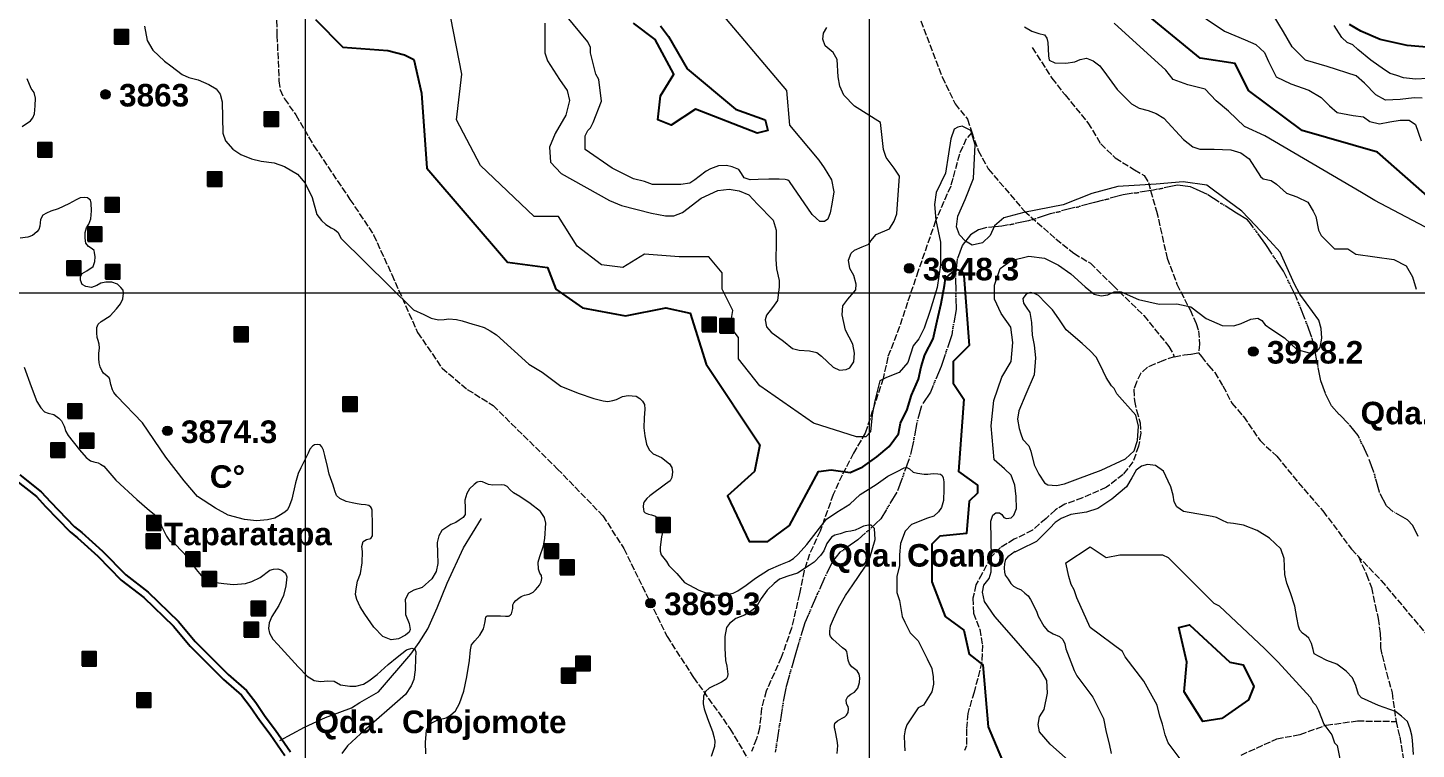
# Model space of a CAD drawing. Header units: metres. Extents: x 405809 to 420020, y 8257398 to 8272141.
# Drawn here: x 409508 to 411970, y 8265190 to 8266470 of the extents above; entities that cross this region are included whole.
import ezdxf

# ---------------------------------------------------------------- set-up
doc = ezdxf.new("R2010")
doc.units = ezdxf.units.M
doc.linetypes.add('ACAD_ISO02W100', pattern=[15, 12, -3])
doc.linetypes.add('ACAD_ISO06W100', pattern=[36, 24, -3, 0, -3, 0, -3, 0, -3])
doc.layers.add('AFIRMADO DOS A MAS VIAS', color=151, linetype='Continuous')
doc.layers.add('VIVIENDAS', color=1, linetype='Continuous')
for name, color, linetype, lineweight in [('CAMINOS DE ERRADURA', 210, 'ACAD_ISO06W100', 20), ('CAMINOS1', 7, 'ACAD_ISO02W100', 5), ('COORDENADAS', 30, 'Continuous', 5), ('CURVAS MAESTRAS', 90, 'Continuous', 25), ('CURVAS SECUNDARIS', 46, 'Continuous', 9), ('Río', 150, 'Continuous', 20), ('texto', 7, 'Continuous', 13)]:
    doc.layers.add(name, color=color, linetype=linetype, lineweight=lineweight)
doc.styles.add('CARLOS', font='arialbd.ttf', dxfattribs={"height": 48})

msp = doc.modelspace()

# ---------------------------------------------------------------- hatches: boundary and pattern name
at = {"layer": 'texto'}
h = msp.add_hatch(color=256, dxfattribs=at)
edge = h.paths.add_edge_path()
edge.add_arc((409645.5, 8266352.1), 8.37, 0, 360)
h = msp.add_hatch(color=256, dxfattribs=at)
edge = h.paths.add_edge_path()
edge.add_arc((411071.2, 8266043.5), 8.37, 0, 360)
h = msp.add_hatch(color=256, dxfattribs=at)
edge = h.paths.add_edge_path()
edge.add_arc((411681.5, 8265896), 8.37, 0, 360)
h = msp.add_hatch(color=256, dxfattribs=at)
edge = h.paths.add_edge_path()
edge.add_arc((409755.4, 8265755.2), 8.37, 0, 360)
h = msp.add_hatch(color=256, dxfattribs=at)
edge = h.paths.add_edge_path()
edge.add_arc((410612.3, 8265449.7), 8.37, 0, 360)
at = {"layer": 'VIVIENDAS'}
for points in [[(409661.7, 8266441.5), (409686.7, 8266441.5), (409686.7, 8266466.5), (409661.7, 8266466.5)], [(409927.3, 8266295.5), (409952.3, 8266295.5), (409952.3, 8266320.5), (409927.3, 8266320.5)], [(409525.5, 8266241.4), (409550.5, 8266241.4), (409550.5, 8266266.4), (409525.5, 8266266.4)], [(409826.7, 8266189.3), (409851.7, 8266189.3), (409851.7, 8266214.3), (409826.7, 8266214.3)], [(409644.8, 8266143.7), (409669.8, 8266143.7), (409669.8, 8266168.7), (409644.8, 8266168.7)], [(409614.4, 8266091.4), (409639.4, 8266091.4), (409639.4, 8266116.4), (409614.4, 8266116.4)], [(409577.2, 8266031.5), (409602.2, 8266031.5), (409602.2, 8266056.5), (409577.2, 8266056.5)], [(409645.8, 8266024.9), (409670.8, 8266024.9), (409670.8, 8266049.9), (409645.8, 8266049.9)], [(410703.7, 8265931.5), (410728.7, 8265931.5), (410728.7, 8265956.5), (410703.7, 8265956.5)], [(410735.4, 8265928.9), (410760.4, 8265928.9), (410760.4, 8265953.9), (410735.4, 8265953.9)], [(409873.6, 8265914), (409898.6, 8265914), (409898.6, 8265939), (409873.6, 8265939)], [(409578.6, 8265777.5), (409603.6, 8265777.5), (409603.6, 8265802.5), (409578.6, 8265802.5)], [(410066.8, 8265790.2), (410091.8, 8265790.2), (410091.8, 8265815.2), (410066.8, 8265815.2)], [(409600.1, 8265725.3), (409625.1, 8265725.3), (409625.1, 8265750.3), (409600.1, 8265750.3)], [(409548.5, 8265708.6), (409573.5, 8265708.6), (409573.5, 8265733.6), (409548.5, 8265733.6)], [(409718.8, 8265579.2), (409743.8, 8265579.2), (409743.8, 8265604.2), (409718.8, 8265604.2)], [(410622.4, 8265575.7), (410647.4, 8265575.7), (410647.4, 8265600.7), (410622.4, 8265600.7)], [(409717.6, 8265546.9), (409742.6, 8265546.9), (409742.6, 8265571.9), (409717.6, 8265571.9)], [(410424.4, 8265529.3), (410449.4, 8265529.3), (410449.4, 8265554.3), (410424.4, 8265554.3)], [(409788.1, 8265515.3), (409813.1, 8265515.3), (409813.1, 8265540.3), (409788.1, 8265540.3)], [(409817.4, 8265480), (409842.4, 8265480), (409842.4, 8265505), (409817.4, 8265505)], [(410452.1, 8265500.6), (410477.1, 8265500.6), (410477.1, 8265525.6), (410452.1, 8265525.6)], [(409904.3, 8265427.7), (409929.3, 8265427.7), (409929.3, 8265452.7), (409904.3, 8265452.7)], [(409891.8, 8265390), (409916.8, 8265390), (409916.8, 8265415), (409891.8, 8265415)], [(409604.2, 8265338.4), (409629.2, 8265338.4), (409629.2, 8265363.4), (409604.2, 8265363.4)], [(410454.3, 8265308.4), (410479.3, 8265308.4), (410479.3, 8265333.4), (410454.3, 8265333.4)], [(410480, 8265329.9), (410505, 8265329.9), (410505, 8265354.9), (410480, 8265354.9)], [(409701.2, 8265264.9), (409726.2, 8265264.9), (409726.2, 8265289.9), (409701.2, 8265289.9)]]:
    msp.add_hatch(color=256, dxfattribs=at).paths.add_polyline_path(points)

# ---------------------------------------------------------------- linework, layer by layer
at = {"layer": 'AFIRMADO DOS A MAS VIAS'}
for points in [[(409493.6, 8265677.4), (409531.5, 8265647.3), (409547.9, 8265629.6), (409590.7, 8265584.8), (409603.6, 8265574.7), (409640.4, 8265541.5), (409681.5, 8265499.6), (409721.6, 8265469), (409775.2, 8265417.1), (409804.8, 8265381.6), (409838.2, 8265347.8), (409863.2, 8265322.8), (409895.7, 8265294.4), (409912.1, 8265273.5), (409928.9, 8265248.5), (409947.2, 8265224.2), (409973.6, 8265186)], [(409485.6, 8265668.4), (409523.3, 8265638.5), (409539.1, 8265621.3), (409582.7, 8265575.9), (409595.8, 8265565.5), (409632.1, 8265532.9), (409673.5, 8265490.6), (409713.8, 8265459.9), (409766.4, 8265408.9), (409795.9, 8265373.5), (409829.7, 8265339.3), (409855, 8265314), (409886.9, 8265286.1), (409902.4, 8265266.4), (409919.1, 8265241.5), (409937.5, 8265217.2), (409963.8, 8265179.2)]]:
    msp.add_lwpolyline(points, dxfattribs=at)
at = {"layer": 'CAMINOS DE ERRADURA'}
msp.add_lwpolyline([(411973.6, 8265567.7), (411964.6, 8265587.3), (411955.2, 8265597.3), (411929.6, 8265611.7), (411917.8, 8265622.3), (411905.1, 8265646.2), (411895.1, 8265681.9), (411885.1, 8265709.1), (411867.2, 8265747.1), (411851.1, 8265767), (411833.9, 8265784.2), (411820.4, 8265799.5), (411809.3, 8265821.7), (411801, 8265843.9), (411791.3, 8265896.2), (411785.3, 8265921.1), (411773.4, 8265952.9), (411757.4, 8265992.8), (411735.2, 8266038.2), (411703.4, 8266085.9), (411676.3, 8266123.2), (411670.9, 8266129.4), (411651.6, 8266141.3), (411600.2, 8266174.6), (411581, 8266183.3), (411569.8, 8266188.2), (411546.9, 8266190.9), (411504.2, 8266182.4), (411450.7, 8266173.9), (411399.9, 8266160.4), (411320.9, 8266140), (411282.7, 8266127.8), (411235.7, 8266118.1), (411209, 8266115.7), (411194.2, 8266111.9), (411180.1, 8266102.7), (411164.8, 8266083.5), (411156.4, 8266060.4), (411153, 8266026.6), (411154.5, 8265970.2), (411146.5, 8265925.3), (411127.6, 8265869.2), (411108.8, 8265823.7), (411092.9, 8265799.6), (411084.9, 8265769.9), (411078.7, 8265736.7), (411071.3, 8265705.5), (411049.3, 8265646.7), (411020.7, 8265598.9), (410980.2, 8265561.9), (410948, 8265539.9), (410935.1, 8265523.3), (410921.3, 8265495.8), (410886.2, 8265414.6), (410868.7, 8265357.3), (410852.1, 8265298.5), (410845.7, 8265262.7), (410833.7, 8265185.1)], dxfattribs=at)
at = {"layer": 'CAMINOS1'}
for points in [[(409945.5, 8266633.5), (409949.8, 8266456.5), (409953.3, 8266376.2), (409955.2, 8266360.2), (409963, 8266344.2), (409983.3, 8266315.7), (410014.8, 8266261.5), (410079.2, 8266165.9), (410121.2, 8266102.9), (410153.4, 8266032.5), (410199.3, 8265929.4), (410242.6, 8265866.4), (410287.3, 8265828.8), (410333.1, 8265800.4), (410365.3, 8265768.3), (410447, 8265688), (410527.7, 8265604.6), (410564.8, 8265546.6), (410590.8, 8265493.5), (410641.7, 8265390.5), (410688.7, 8265317.6), (410753.2, 8265227), (410786.1, 8265171.5)], [(411091.6, 8266482.5), (411129.7, 8266383), (411152.5, 8266335.4), (411174.6, 8266308.1), (411182, 8266285), (411193.6, 8266252.4), (411211.4, 8266219.8), (411275.7, 8266144.9), (411331.5, 8266095.6), (411363.1, 8266070.4), (411392.5, 8266052.5), (411432.7, 8266013.2), (411487.4, 8265959.6), (411531.6, 8265905), (411539.3, 8265891.9), (411541.4, 8265886.5), (411558.8, 8265889.9), (411571.3, 8265891.5), (411584.5, 8265893.6), (411589.5, 8265887.4), (411602.4, 8265870.8), (411613.2, 8265858.8), (411627.6, 8265834.8), (411643.5, 8265804.3), (411664.1, 8265780.5), (411693.4, 8265737.9), (411723.2, 8265710.1), (411761.2, 8265663.4), (411805, 8265613.1), (411855.6, 8265545.3), (411908.1, 8265490), (411993, 8265389.1)], [(411289.4, 8266435), (411324.2, 8266380.9), (411347.6, 8266351), (411388.2, 8266301.5), (411410.9, 8266264.3), (411436.7, 8266239.3), (411470.7, 8266218.2), (411488, 8266208.1), (411495.3, 8266195.8), (411509.8, 8266145.1), (411528.6, 8266061.7), (411546, 8266015.5), (411569.3, 8265969.7), (411580.1, 8265945.9), (411584.5, 8265932.9), (411585.9, 8265909), (411584.5, 8265893.6)], [(411182.1, 8266284.7), (411172.2, 8266273.1), (411160.1, 8266246), (411144.7, 8266189.3), (411118, 8266127.7), (411087.1, 8266039.1), (411068.2, 8265982.9), (411063.4, 8265968.7), (411053.9, 8265940.1), (411033.2, 8265886.1), (411025, 8265848.3), (410993.3, 8265751.4), (410972.4, 8265715.5), (410952.1, 8265676.8), (410936.4, 8265642.2), (410913.1, 8265577.5), (410894.4, 8265536.4), (410885, 8265507.5), (410876.5, 8265466), (410862.5, 8265405.2), (410844.3, 8265353.3), (410817.4, 8265293.6), (410809.3, 8265262.8), (410805.6, 8265227.9), (410800.3, 8265208.7), (410791.4, 8265186.4)], [(411541.4, 8265886.5), (411521.9, 8265880.1), (411506.4, 8265873.4), (411494, 8265868.1), (411482.1, 8265857.6), (411474.1, 8265841.5), (411469.5, 8265828.9), (411470.6, 8265808.4), (411474.3, 8265791.8), (411480.8, 8265769.5), (411481.8, 8265750.9), (411478, 8265728.1), (411467.8, 8265700.3), (411450.6, 8265677.9), (411420.9, 8265655.1), (411378.5, 8265636.5), (411347, 8265624.9), (411330.6, 8265615.1), (411313.9, 8265599.8), (411289.7, 8265578.9), (411257.6, 8265563), (411233, 8265548.2), (411215.3, 8265530.5), (411200.5, 8265502.2), (411189.3, 8265482.1), (411184.2, 8265458.5), (411185.1, 8265432), (411196.2, 8265403.6), (411200.9, 8265375), (411200.2, 8265345.2), (411186.2, 8265291.8), (411174.9, 8265254), (411172.9, 8265226), (411172.7, 8265196.4), (411169.2, 8265188)], [(411868, 8265532.1), (411882.3, 8265500.2), (411891.1, 8265477.2), (411897.6, 8265445.9), (411902.8, 8265422.6), (411906.7, 8265395.5), (411907.3, 8265370.3), (411910, 8265357.1), (411917.8, 8265326.4), (411927.6, 8265290.5), (411934.6, 8265239.8), (411941.1, 8265212.5), (411949.4, 8265163.7)], [(411659.9, 8265180.1), (411723, 8265208.7), (411764.4, 8265216.8), (411810.7, 8265233.1), (411866, 8265240.7), (411934.6, 8265239.8)]]:
    msp.add_lwpolyline(points, dxfattribs=at)
at = {"layer": 'COORDENADAS'}
for p, q in [((410000, 8271350), (410000, 8257550)), ((411000, 8271350), (411000, 8257550)), ((406200, 8266000), (419600, 8266000))]:
    msp.add_line(p, q, dxfattribs=at)
at = {"layer": 'CURVAS MAESTRAS'}
for points in [[(412063.7, 8266106.8), (411901.7, 8266249.7), (411768.4, 8266287.8), (411673.1, 8266359.2), (411649.3, 8266406.9), (411587.4, 8266416.4), (411482.6, 8266502.1)], [(410018.2, 8266484.9), (410066.8, 8266435.9), (410146.6, 8266429.9), (410176, 8266422.4), (410192.8, 8266413.7), (410206, 8266354.5), (410215.6, 8266221.1), (410358.5, 8266054.4), (410429.9, 8266044.9), (410444.2, 8266006.8), (410491.8, 8265973.4), (410568, 8265959.1), (410639.5, 8265973.4), (410682.4, 8265963.9), (410710.9, 8265873.4), (410806.2, 8265730.5), (410796.7, 8265682.9), (410749, 8265640), (410787.1, 8265559), (410820.5, 8265559), (410858.6, 8265587.6), (410910.5, 8265683.3), (410932.7, 8265685.9), (410966.4, 8265681.6), (410988.9, 8265691.1), (411014, 8265709.2), (411035.6, 8265727.3), (411052, 8265749.8), (411055.5, 8265768.8), (411067.5, 8265793.1), (411075.2, 8265818.4), (411087.5, 8265846.8), (411092.1, 8265869), (411099, 8265889.9), (411113.6, 8265918.2), (411120.5, 8265950.4), (411128.1, 8265981.1), (411133.7, 8266013), (411135.3, 8266026.3), (411147.5, 8266036.9), (411156, 8266041.2), (411164.6, 8266038.5), (411168.2, 8266030.6), (411177.7, 8265906.7), (411149.1, 8265878.2), (411149.1, 8265840), (411168.2, 8265811.5), (411158.7, 8265682.9), (411192, 8265659), (411192, 8265644.8), (411177.7, 8265630.5), (411173, 8265573.3), (411125.3, 8265568.5), (411111, 8265554.3), (411111, 8265487.6), (411134.9, 8265425.7), (411168.2, 8265401.8), (411177.7, 8265359), (411201.5, 8265339.9), (411211.1, 8265230.4), (411251.1, 8265136.2)], [(410630, 8266473.5), (410644.2, 8266454.5), (410677.6, 8266397.3), (410763.3, 8266325.9), (410815.7, 8266306.8), (410820.5, 8266287.8), (410801.4, 8266283), (410691.9, 8266325.9), (410649, 8266297.3), (410625.2, 8266306.8), (410630, 8266349.7), (410653.8, 8266387.8), (410620.4, 8266449.7), (410582.3, 8266478.3)], [(411995.6, 8266435.2), (411954.2, 8266438.9), (411906.3, 8266449.7), (411872.1, 8266464.4), (411851.8, 8266476)], [(411625.5, 8265244.7), (411592.1, 8265239.9), (411558.8, 8265292.3), (411563.5, 8265344.7), (411549.2, 8265406.6), (411568.3, 8265411.4), (411639.7, 8265344.7), (411663.6, 8265339.9), (411682.6, 8265301.8), (411673.1, 8265278), (411625.5, 8265244.7)]]:
    msp.add_lwpolyline(points, dxfattribs=at)
at = {"layer": 'CURVAS SECUNDARIS'}
for points in [[(410720.5, 8266516.4), (410853.8, 8266359.2), (410858.6, 8266297.3), (410911, 8266235.4), (410920.4, 8266221.7), (410933.2, 8266200.6), (410937.4, 8266179.4), (410933.8, 8266157.6), (410930.7, 8266141.9), (410926.9, 8266130.6), (410921.2, 8266126.7), (410912.8, 8266126.7), (410905.9, 8266132.4), (410899, 8266139), (410858.6, 8266197.3), (410856.1, 8266200), (410851.2, 8266201.3), (410840.4, 8266201.6), (410829.3, 8266201.6), (410822.3, 8266201.5), (410803.4, 8266201), (410789.2, 8266200.7), (410778.6, 8266203.8), (410773.9, 8266211.7), (410768.8, 8266218.7), (410757.4, 8266223.4), (410747.3, 8266225.7), (410732.8, 8266225.3), (410719, 8266219.9), (410710.8, 8266215.6), (410698.7, 8266206.6), (410691.2, 8266200.3), (410682.2, 8266194.8), (410666.1, 8266192.1), (410654.8, 8266192.1), (410615.7, 8266192.5), (410601.4, 8266197.3), (410582.3, 8266202), (410544.2, 8266221.1), (410496.6, 8266254.4), (410496.6, 8266278.3), (410501.4, 8266287.8), (410506.1, 8266292.5), (410510.9, 8266302.1), (410525.2, 8266340.2), (410520.4, 8266378.3), (410515.6, 8266387.8), (410510.9, 8266406.9), (410506.1, 8266425.9), (410506.1, 8266435.4), (410501.4, 8266445), (410368, 8266606.9)], [(411496.9, 8266554.5), (411630.2, 8266464), (411667, 8266448.6), (411685.8, 8266440.7), (411701.5, 8266426.4), (411708.6, 8266410.6), (411722.3, 8266383.4), (411748.1, 8266371), (411780, 8266359.4), (411801.7, 8266346.3), (411816.9, 8266331.7), (411830, 8266320.1), (411858.3, 8266314.5), (411877.2, 8266312.4), (411888, 8266304), (411905.4, 8266300.1), (411923.6, 8266303.3), (411941.7, 8266306.6), (411957.9, 8266306.6), (411968.9, 8266298.8), (411979.2, 8266269.7)], [(411980.8, 8266345.2), (411966.5, 8266346), (411941.9, 8266342.8), (411915.7, 8266342), (411899, 8266351.5), (411878.4, 8266372.2), (411864.1, 8266384.8), (411812.5, 8266401.5), (411774, 8266412.8), (411750.2, 8266436.6), (411735.1, 8266462.8), (411716.9, 8266492.9)], [(409715, 8266473.2), (409719.8, 8266447.7), (409729.8, 8266430.5), (409750.6, 8266410.7), (409761.6, 8266402.9), (409781.6, 8266387.2), (409793.3, 8266381.8), (409810.1, 8266377.7), (409828.9, 8266369.7), (409842, 8266362), (409849.1, 8266352.5), (409852.8, 8266339.1), (409853.6, 8266283), (409858.3, 8266269.6), (409871.7, 8266255.1), (409885.8, 8266245.7), (409904.5, 8266237.6), (409922, 8266233.8), (409945.1, 8266230.4), (409963, 8266224), (409986.1, 8266210.7), (409999.7, 8266194.6), (410012.1, 8266168.9), (410020.7, 8266139.1), (410028.8, 8266128.3), (410036.5, 8266121.5), (410045.9, 8266115.1), (410051.8, 8266112.5), (410058.4, 8266106.8), (410063.1, 8266097.3), (410191.7, 8265970.1), (410210.2, 8265961.8), (410223.4, 8265955.4), (410236.3, 8265952), (410246.1, 8265953), (410254.8, 8265953.8), (410268.4, 8265952.7), (410278.2, 8265950.4), (410297.1, 8265944.7), (410306.2, 8265942.1), (410317.5, 8265938.3), (410328.1, 8265932.7), (410339.4, 8265925.8), (410396.6, 8265873.4), (410420.4, 8265859.1), (410453, 8265834.6), (410484, 8265822), (410511.6, 8265812.5), (410528.3, 8265808.6), (410536.7, 8265807.3), (410545.4, 8265808.8), (410552.2, 8265811.1), (410562.7, 8265816.4), (410572.9, 8265817.9), (410587.1, 8265816.6), (410593.5, 8265812.8), (410597.9, 8265807.9), (410601.4, 8265801.7), (410602.3, 8265793.8), (410600.8, 8265778.4), (410600.5, 8265760.4), (410602, 8265746.4), (410605.2, 8265731.5), (410610.1, 8265721.5), (410616.9, 8265714.2), (410631.8, 8265708.1), (410646.2, 8265697), (410650.3, 8265690.3), (410651.4, 8265682.6), (410650.3, 8265672.7), (410647, 8265666.8), (410638.8, 8265660.5), (410611.1, 8265640), (410606, 8265635.5), (410601.3, 8265629.2), (410600.1, 8265626.2), (410599.5, 8265620.8), (410600.1, 8265615.5), (410600.7, 8265612.1), (410603.1, 8265609.8), (410608.5, 8265607.5), (410614.3, 8265606.5), (410621.4, 8265603.8), (410627, 8265599.3), (410630.2, 8265594), (410632.6, 8265589.5), (410634.6, 8265584.5), (410634.7, 8265580.4), (410632, 8265567.5), (410629.4, 8265548.8), (410629.4, 8265541.6), (410631.5, 8265535.5), (410636, 8265529.2), (410640.5, 8265523.3), (410644.8, 8265516.1), (410658.9, 8265502.1), (410672.6, 8265486.3), (410698.1, 8265472.6), (410712.1, 8265467.3), (410727.2, 8265463.7), (410745.5, 8265464.4), (410758.8, 8265467.3), (410767.4, 8265471.2), (410781.8, 8265481.4), (410798.3, 8265493.9), (410821.7, 8265508.5), (410843.5, 8265518.1), (410858, 8265523.8), (410866.1, 8265528.6), (410874.2, 8265536.7), (410889.5, 8265553.6), (410924.6, 8265598.3), (410942.5, 8265611), (410966, 8265624.9), (410984.3, 8265642.4), (411012.5, 8265659.9), (411033.2, 8265675), (411049.9, 8265683.3), (411062.1, 8265689.8), (411067.1, 8265690.4), (411071.8, 8265687.9), (411078.1, 8265682), (411085.9, 8265680.1), (411097.8, 8265678.2), (411104.4, 8265678.5), (411113.5, 8265679.5), (411121.7, 8265679.1), (411126.9, 8265678.5), (411129.4, 8265676), (411131.5, 8265672), (411132.4, 8265664.5), (411132.8, 8265651.6), (411132, 8265631.8), (411128.4, 8265619.5), (411123.2, 8265611.6), (411114.6, 8265604.1), (411103.9, 8265600.5), (411075.5, 8265589), (411064, 8265577.5), (411056, 8265555.4), (411053.9, 8265535.2), (411053.9, 8265516.2), (411049.1, 8265497.1), (411049.1, 8265468.5), (411053.9, 8265454.2), (411058.6, 8265425.7), (411063.4, 8265416.1), (411068.2, 8265406.6), (411072.9, 8265397.1), (411087.2, 8265382.8), (411092, 8265373.3), (411096.7, 8265363.7), (411102.9, 8265350.7), (411111.1, 8265333.5), (411113.7, 8265318.9), (411114.1, 8265305.6), (411111, 8265292.3), (411096.7, 8265268.5), (411087.2, 8265263.7), (411074.3, 8265244.1), (411066.9, 8265233.5), (411063.9, 8265224.8), (411062.3, 8265214.3), (411062.9, 8265198.8), (411063.4, 8265187.5)], [(411374.9, 8265151.6), (411320.9, 8265199.7), (411302.4, 8265221.2), (411300, 8265234.4), (411302.4, 8265248.2), (411310.7, 8265261), (411316.7, 8265289.7), (411315.5, 8265312.4), (411302.3, 8265334.7), (411260.9, 8265382.5), (411223.2, 8265425.9), (411204.6, 8265452.8), (411201, 8265469.2), (411203.4, 8265481.7), (411213, 8265493.1), (411216.6, 8265505), (411217.2, 8265530.1), (411215.9, 8265595), (411219.7, 8265605.9), (411224.7, 8265609.8), (411231.5, 8265609.8), (411235.3, 8265606.8), (411239.2, 8265601.8), (411243.9, 8265599.5), (411252.1, 8265600.9), (411256.9, 8265605.6), (411261.3, 8265617.7), (411260.7, 8265639), (411258.3, 8265658.6), (411251.8, 8265676.4), (411239.9, 8265687.8), (411222.1, 8265703.8), (411216.7, 8265763.9), (411221.5, 8265809), (411235.2, 8265850.2), (411251.8, 8265878), (411254.7, 8265911.8), (411251.2, 8265939.3), (411234, 8265963.6), (411222.7, 8265989.1), (411222.7, 8266013.6), (411232.2, 8266043.2), (411251.8, 8266057.4), (411283.3, 8266065.1), (411311.2, 8266061.6), (411336.1, 8266049.1), (411357.6, 8266033.7), (411383.1, 8266010.6), (411399.2, 8265997.5), (411411.6, 8265994.6), (411423.5, 8265996.3), (411434.8, 8266001.7), (411447.3, 8266001.7), (411477.8, 8265988.2), (411514.4, 8265980), (411545.8, 8265980.7), (411570.5, 8265975.1), (411597.6, 8265954.5), (411626.4, 8265942.2), (411647, 8265941.6), (411660, 8265945.7), (411677, 8265953.4), (411689.4, 8265955.1), (411696.5, 8265951), (411702.4, 8265943.4), (411712.7, 8265936.3), (411736.8, 8265920.4), (411758.6, 8265899.8), (411780.4, 8265893.9), (411793.9, 8265895.7), (411799.8, 8265903.3), (411802.8, 8265919.8), (411801.6, 8265936.8), (411797.7, 8265951.8), (411764.1, 8265997.5), (411753.7, 8266016.5), (411729.2, 8266072.3), (411710.7, 8266092.5), (411685.2, 8266119.2), (411661.4, 8266145.2), (411636, 8266163.1), (411599.3, 8266190.9), (411557.1, 8266197.2), (411509, 8266192.6), (411441.1, 8266188.5), (411394.8, 8266176.4), (411344.4, 8266156.2), (411274.2, 8266142.8), (411238.9, 8266133), (411222.7, 8266119.1), (411214.6, 8266101.8), (411201.3, 8266088.5), (411182.8, 8266084.4), (411171.2, 8266091.9), (411160.6, 8266103), (411154.9, 8266117.3), (411157.2, 8266136.2), (411170.4, 8266165.4), (411185.3, 8266202.9), (411188.2, 8266262.5), (411180.7, 8266288.2), (411165.2, 8266295.7), (411157.3, 8266293.7), (411151, 8266290.3), (411145, 8266273), (411141, 8266246.4), (411135.4, 8266212.5), (411119.2, 8266177.9), (411116, 8266156.9), (411118.4, 8266128.9), (411126.5, 8266089.8), (411126.5, 8266049.7), (411120.7, 8266009.7), (411108.2, 8265968.9), (411097.5, 8265937.3), (411088.2, 8265918.7), (411078.2, 8265905.8), (411068.8, 8265876.5), (411053.1, 8265858.6), (411030.9, 8265850), (411019.1, 8265843.8), (411010.3, 8265808.7), (411005.3, 8265783.5), (411002.8, 8265753.4), (410994, 8265744.6), (410977.7, 8265744.8), (410901.5, 8265768.6), (410806.2, 8265835.3), (410768.1, 8265882.9), (410768.1, 8265921), (410753.8, 8265940.1), (410758.6, 8265968.7), (410739.5, 8266006.8), (410739.5, 8266035.3), (410715.7, 8266063.9), (410663.3, 8266063.9), (410601.4, 8266068.7), (410563.3, 8266044.9), (410525.2, 8266049.6), (410482.3, 8266083), (410449, 8266135.4), (410406.1, 8266135.4), (410310.8, 8266225.9), (410268, 8266306.8), (410277.5, 8266387.8), (410258.4, 8266487.8)], [(410425.1, 8266478.3), (410425.1, 8266425.9), (410429.9, 8266411.6), (410450.7, 8266378.5), (410464.4, 8266358.8), (410468.8, 8266341.3), (410462.2, 8266315.4), (410443.1, 8266282.6), (410433.2, 8266258.5), (410434.8, 8266231.7), (410453.7, 8266211.6), (410539.5, 8266163.9), (410561.1, 8266155), (410614.3, 8266141.6), (410638.7, 8266136.4), (410653.5, 8266136.4), (410668.8, 8266142.6), (410701.9, 8266167.9), (410732, 8266181.7), (410751.6, 8266184.1), (410769.8, 8266180.8), (410786.8, 8266173.8), (410802.3, 8266157.6), (410830.1, 8266128.7), (410835.1, 8266111.3), (410835.1, 8266087.1), (410834.4, 8266059.9), (410835.9, 8266042.5), (410840.8, 8266022.1), (410840.8, 8266010.4), (410837.5, 8265986.5), (410828.6, 8265973.8), (410818.2, 8265960.7), (410815.4, 8265952.2), (410818.2, 8265939.6), (410826.2, 8265930.2), (410848.4, 8265914.1), (410863.9, 8265901.5), (410875.8, 8265898.2), (410894.3, 8265897.1), (410907.2, 8265894.5), (410915.7, 8265887.7), (410936.2, 8265868.3), (410947.3, 8265863.1), (410959.1, 8265863.9), (410965.8, 8265866.8), (410972.8, 8265877.9), (410974.3, 8265893), (410971.3, 8265909), (410958.4, 8265934.1), (410952.4, 8265960.8), (410953.5, 8265977.1), (410962.3, 8265988.8), (410976.3, 8266005.5), (410977.2, 8266015.4), (410973.1, 8266030.8), (410965.6, 8266043.3), (410963.2, 8266057.9), (410968.5, 8266070.2), (410974.3, 8266076), (410988, 8266081.5), (410999.4, 8266086.6), (411002.9, 8266092.5), (411012.8, 8266103.6), (411036.3, 8266113.6), (411044.5, 8266127), (411049.1, 8266140.1), (411053.9, 8266206.8), (411044.4, 8266221.1), (411030.1, 8266240.2), (411025.3, 8266254.4), (411020.5, 8266302.1), (410974, 8266331.2), (410955.2, 8266350.9), (410948.4, 8266366.9), (410945.2, 8266383.4), (410943.3, 8266413.7), (410936, 8266426.1), (410922.2, 8266438.1), (410918.1, 8266449.9), (410919, 8266460.9), (410924.9, 8266470.5)], [(411275.5, 8266471.8), (411288.4, 8266464.1), (411300.9, 8266460.2), (411311, 8266457.5), (411315.3, 8266452), (411317.2, 8266444.3), (411317.7, 8266432.6), (411318.1, 8266420.3), (411319.2, 8266413), (411329.3, 8266407.9), (411349, 8266407.2), (411364.8, 8266409.9), (411374.4, 8266413.7), (411385.6, 8266416.4), (411397.6, 8266411.8), (411409.2, 8266402.5), (411420.9, 8266387), (411440.2, 8266360.7), (411465.3, 8266335.3), (411478.8, 8266327.9), (411495.1, 8266323.6), (411508.9, 8266317.9), (411522.9, 8266309.6), (411557.7, 8266272.1), (411574, 8266259), (411586.7, 8266254.8), (411612.2, 8266255.1), (411641.5, 8266253.6), (411659.3, 8266248.2), (411674.1, 8266237.7), (411694, 8266206.5), (411699.2, 8266202.2), (411713, 8266199.4), (411722.4, 8266192.8), (411740.4, 8266176.7), (411758.7, 8266170.6), (411778.3, 8266161.1), (411787.4, 8266144.9), (411792.2, 8266135.4), (411796.9, 8266111.5), (411801.7, 8266102), (411825.5, 8266078.2), (411849.3, 8266078.2), (411863.6, 8266068.7), (411930.8, 8266059.4), (411952.5, 8266047.8), (411963.6, 8266028.2), (411970.5, 8266006.5)], [(411997, 8266111.5), (411897, 8266163.9), (411873.1, 8266178.2), (411701.7, 8266278.3), (411666.1, 8266295.3), (411637.6, 8266322.4), (411615.6, 8266340.5), (411596.2, 8266361.2), (411565.1, 8266369), (411539.2, 8266378.2), (411526.2, 8266395), (411434.9, 8266478.3)], [(411991.1, 8266380.3), (411969.4, 8266378.8), (411947.7, 8266381.4), (411936.1, 8266385.6), (411924.5, 8266389.3), (411913.9, 8266395.7), (411890.1, 8266412.6), (411867.1, 8266431.7), (411858.1, 8266439.7), (411848.1, 8266444.4), (411838.6, 8266452.9), (411824.8, 8266474.5)], [(409497.6, 8266295), (409512.4, 8266305), (409516.8, 8266310.4), (409519.6, 8266317.8), (409521, 8266331.9), (409521.4, 8266345.6), (409519.3, 8266355.5), (409514, 8266362.3), (409506.6, 8266379.9)], [(410214.1, 8265182.4), (410213.1, 8265203), (410215, 8265223.4), (410219.2, 8265232.6), (410224.6, 8265237), (410235.2, 8265242.4), (410249.7, 8265245.9), (410257.4, 8265251), (410266.3, 8265258.7), (410273.7, 8265271.5), (410281.1, 8265293.5), (410286.5, 8265318.6), (410291.1, 8265347.7), (410292.8, 8265366.6), (410295.1, 8265375.8), (410300.5, 8265382.9), (410309.4, 8265392.8), (410315.9, 8265404.2), (410317.4, 8265408.9), (410318.8, 8265416.9), (410320.5, 8265425.1), (410321.2, 8265426.1), (410322.5, 8265426.8), (410325.7, 8265426.9), (410338, 8265427.3), (410346.5, 8265427), (410355, 8265426.6), (410360.5, 8265426.7), (410361.8, 8265427.1), (410363.5, 8265428.4), (410365.5, 8265430.6), (410366.4, 8265433.2), (410367.9, 8265440), (410368.2, 8265446.4), (410369.9, 8265450.1), (410373.7, 8265454.1), (410378.7, 8265458.3), (410383.2, 8265461.4), (410389, 8265463.7), (410397.2, 8265465.3), (410404.2, 8265468.8), (410408.4, 8265473.2), (410412.7, 8265477.7), (410415.5, 8265481.6), (410418.4, 8265487.6), (410419.3, 8265493.1), (410418.8, 8265498.7), (410415.8, 8265502.6), (410413.5, 8265509.9), (410413.2, 8265522.5), (410415.8, 8265532.4), (410422.4, 8265551), (410424.7, 8265564.5), (410426.4, 8265591.6), (410424.1, 8265601.5), (410417.1, 8265612), (410398.7, 8265626.2), (410380.5, 8265638.9), (410369.1, 8265645.5), (410363.3, 8265650.3), (410358.2, 8265656.6), (410353.5, 8265659), (410347.5, 8265659.6), (410332.7, 8265658.6), (410325, 8265660.3), (410314.3, 8265665), (410310.1, 8265665.1), (410305, 8265664.2), (410299.8, 8265660.3), (410291.5, 8265652.4), (410286.6, 8265644.2), (410283.2, 8265632.1), (410283.7, 8265618.5), (410283.7, 8265606.9), (410279.8, 8265601.6), (410273.1, 8265596.8), (410266.8, 8265592.4), (410258.1, 8265589.1), (410249.3, 8265583.1), (410242, 8265578.3), (410236.7, 8265569.1), (410233.8, 8265557), (410234.8, 8265539), (410235, 8265520), (410232.1, 8265505.9), (410224.4, 8265492.8), (410207.5, 8265477.5), (410192.5, 8265472.7), (410182.9, 8265467), (410177.1, 8265456.2), (410177.5, 8265446.2), (410177.5, 8265429.3), (410184.4, 8265413.2), (410185.9, 8265402.9), (410184, 8265397.9), (410177.9, 8265392.5), (410165.5, 8265386), (410152.1, 8265384.4), (410137.5, 8265390.2), (410121.7, 8265406.7), (410105.8, 8265429.8), (410097.4, 8265443.2), (410091.2, 8265455.9), (410089.3, 8265465.2), (410090, 8265475.1), (410092.4, 8265488.5), (410097.9, 8265501.9), (410101, 8265521.2), (410101.6, 8265541.2), (410100.6, 8265550.2), (410102.4, 8265558.9), (410108.5, 8265562.4), (410116.3, 8265564.1), (410119.4, 8265568.9), (410119.4, 8265588.5), (410118.5, 8265614.7), (410117.5, 8265618.2), (410116.4, 8265619.6), (410112.8, 8265622.6), (410106.9, 8265623.7), (410099.2, 8265624.4), (410092.2, 8265625.9), (410082.9, 8265627.7), (410072.6, 8265630), (410061.2, 8265635.3), (410055.6, 8265640.8), (410052.2, 8265649), (410049.3, 8265658.7), (410042.1, 8265678.2), (410039.2, 8265692.1), (410034.7, 8265711.4), (410032.6, 8265721.2), (410029.4, 8265727.1), (410026.2, 8265730.2), (410021.8, 8265730.8), (410016.5, 8265730.4), (410012.8, 8265728.1), (410008, 8265722.5), (410005.2, 8265715.8), (409992.2, 8265689.7), (409987.4, 8265679.3), (409982.6, 8265663), (409976, 8265633.8), (409972.2, 8265622.8), (409968.6, 8265615.2), (409963.9, 8265611), (409953.3, 8265604.3), (409946, 8265600.6), (409933, 8265597.4), (409913.3, 8265595.6), (409892.1, 8265597.7), (409863, 8265605.6), (409840.7, 8265617.8), (409809, 8265638.7), (409785.3, 8265666.7), (409752.9, 8265708.8), (409711.2, 8265769.5), (409665.5, 8265817), (409660.2, 8265823.4), (409657.9, 8265828.2), (409655, 8265837.4), (409653.1, 8265846.5), (409652, 8265849.4), (409648.8, 8265852.4), (409642.4, 8265857.7), (409639, 8265862.3), (409636.3, 8265868.7), (409634.7, 8265876), (409633.6, 8265883.8), (409634, 8265892.6), (409635, 8265902.3), (409634.7, 8265909), (409632.7, 8265915.3), (409631, 8265920.9), (409630.1, 8265929), (409630.3, 8265938.3), (409632.6, 8265944.4), (409638.2, 8265949.4), (409654, 8265959.2), (409665.2, 8265971.6), (409672.5, 8265980.7), (409676.6, 8265989.6), (409677.4, 8265999.6), (409676.8, 8266004.9), (409672.7, 8266009.8), (409667.1, 8266015.7), (409656.9, 8266019.2), (409646.3, 8266019.2), (409637.6, 8266016.9), (409630.5, 8266012.8), (409620.9, 8266009.8), (409610.9, 8266011.3), (409604.2, 8266015.1), (409601.3, 8266022.7), (409601.3, 8266028.2), (409604.2, 8266034.1), (409612.7, 8266038.8), (409623.5, 8266046.9), (409627, 8266055.8), (409627.3, 8266064), (409626.4, 8266071.6), (409625.3, 8266075.2), (409621.9, 8266078.1), (409615.4, 8266082), (409611, 8266088.4), (409609.4, 8266096.9), (409609.3, 8266106.8), (409611.9, 8266115.6), (409616.3, 8266121.7), (409619.8, 8266131.1), (409620.7, 8266145.3), (409620.1, 8266159.1), (409618.9, 8266164.2), (409616.9, 8266166.4), (409613.9, 8266168.4), (409609.1, 8266169.3), (409600.9, 8266168.6), (409593.6, 8266165.3), (409580.5, 8266157.9), (409561.9, 8266149.1), (409548.9, 8266145), (409540.9, 8266141.4), (409534.8, 8266137.8), (409530.4, 8266130), (409529.1, 8266118.1), (409527.2, 8266112.1), (409523.8, 8266108), (409516.3, 8266102), (409508.1, 8266099), (409494.2, 8266097.1)], [(411278.8, 8265974.8), (411284.9, 8265965), (411288.3, 8265947.6), (411289, 8265925.2), (411292.8, 8265907.1), (411295.4, 8265884.9), (411292.6, 8265854.7), (411278.1, 8265820.4), (411265.6, 8265790.5), (411263.2, 8265775.7), (411265.9, 8265759.1), (411269.2, 8265750), (411272.7, 8265739.6), (411283.2, 8265728.4), (411286.7, 8265718.9), (411292.7, 8265695), (411301, 8265678.3), (411311.1, 8265663.2), (411317.1, 8265659.6), (411332.2, 8265658.5), (411346.6, 8265661.2), (411370, 8265670.2), (411411.4, 8265685.6), (411455, 8265705.7), (411469.9, 8265719.5), (411476.3, 8265738.3), (411477.9, 8265763.8), (411473, 8265782.9), (411439.7, 8265821), (411434.9, 8265830.5), (411430.2, 8265835.3), (411420.6, 8265849.6), (411409.6, 8265872.6), (411402.5, 8265886.1), (411392, 8265897.2), (411378.2, 8265910.1), (411349.4, 8265934.5), (411336.6, 8265953.8), (411325.6, 8265969.6), (411313.1, 8265982.1), (411300.7, 8265995.5), (411292.4, 8265999.3), (411285.7, 8266000.7), (411278.4, 8265997.7), (411272.5, 8265989.7), (411273.6, 8265981.7), (411278.8, 8265974.8)], [(409501.4, 8265867.9), (409513.6, 8265834.1), (409524.1, 8265807), (409531, 8265795.9), (409537.3, 8265789.2), (409544.2, 8265786.4), (409554.2, 8265784.3), (409562.8, 8265778), (409567.4, 8265773), (409572.2, 8265763.3), (409575.2, 8265754.3), (409579.2, 8265747.2), (409599.8, 8265721.3), (409611.4, 8265707.9), (409619, 8265701.9), (409624.8, 8265700), (409632.7, 8265698.4), (409636.6, 8265696.3), (409642.6, 8265692.4), (409664, 8265667.8), (409701.3, 8265633.7), (409723.9, 8265614), (409735, 8265605.3), (409739.6, 8265601.3), (409742.3, 8265596.5), (409745.2, 8265586.3), (409754, 8265568.4), (409759.7, 8265559.7), (409765.2, 8265556.3), (409769.8, 8265553.9), (409790.9, 8265531.4), (409806.3, 8265509.1), (409821, 8265491.8), (409831.7, 8265487.5), (409855.8, 8265484.3), (409872.8, 8265482.8), (409893.9, 8265484.3), (409905.4, 8265487.7), (409919.7, 8265495.2), (409937.3, 8265507.9), (409943.4, 8265510), (409951.5, 8265510.2), (409958.7, 8265507.9), (409964.7, 8265503), (409967, 8265496.1), (409965.5, 8265480.3), (409961.4, 8265463.2), (409953.2, 8265445.3), (409940.9, 8265425.7), (409936, 8265414.6), (409934.7, 8265404.4), (409936.4, 8265396.2), (409942.5, 8265385.6), (409951.1, 8265376.2), (409987.3, 8265336.4), (410003.3, 8265320), (410015.6, 8265312.2), (410027.1, 8265310.6), (410040.2, 8265311.8), (410051, 8265310.9), (410062.4, 8265304.8), (410078.8, 8265302.4), (410089.5, 8265302.4), (410103.4, 8265305.6), (410112.5, 8265311.8), (410127.6, 8265323.2), (410147.3, 8265340.8), (410162.9, 8265353.9), (410179.8, 8265366.6), (410188.8, 8265369.5), (410194.1, 8265368.2), (410196.1, 8265363.3), (410195.7, 8265351.5), (410194.9, 8265331.5), (410192.5, 8265314.4), (410187.6, 8265302.7), (410177.5, 8265287.5), (410098.1, 8265217.7), (410074.7, 8265196.3), (410065.1, 8265182.7)], [(411965.5, 8265181.1), (411964, 8265206.8), (411962.9, 8265215.6), (411959.7, 8265226.4), (411954.8, 8265239.9), (411944.6, 8265249.4), (411933.8, 8265257.1), (411903.6, 8265268.1), (411873.4, 8265281.8), (411868, 8265287.8), (411863.6, 8265303.6), (411857.6, 8265317.3), (411846, 8265328.9), (411829.5, 8265341.5), (411812, 8265348.1), (411798.3, 8265355.2), (411789.5, 8265359.7), (411787.6, 8265367.1), (411784.8, 8265378.2), (411779.7, 8265387.2), (411775.4, 8265391.9), (411768.9, 8265396.2), (411763.8, 8265401.6), (411761.7, 8265408.5), (411758.9, 8265424.4), (411755.3, 8265444.5), (411747.6, 8265467.9), (411740.7, 8265485.2), (411737.5, 8265500.5), (411736.3, 8265528.7), (411730.2, 8265545.9), (411710.1, 8265564.7), (411688.6, 8265578.6), (411664.1, 8265588.1), (411646.6, 8265590.7), (411635.5, 8265592.3), (411625.6, 8265596.8), (411616.1, 8265601.5), (411608.5, 8265603.1), (411557.4, 8265612.4), (411545.6, 8265620.3), (411540.9, 8265629.1), (411539.3, 8265641.2), (411535.2, 8265655.7), (411530.4, 8265666.2), (411522.1, 8265683.8), (411507.9, 8265693.6), (411493.9, 8265695.8), (411483, 8265692.8), (411473.6, 8265685.5), (411466.3, 8265671.6), (411456.3, 8265655.7), (411430.5, 8265633.8), (411406, 8265617.3), (411385.9, 8265611.2), (411357.7, 8265606.8), (411340.4, 8265599.8), (411330.1, 8265592.4), (411320.6, 8265582.8), (411311.1, 8265573.3), (411301.6, 8265563.8), (411296.8, 8265559), (411287.3, 8265554.3), (411277.7, 8265549.5), (411268.2, 8265544.7), (411258.7, 8265540), (411259.2, 8265541.4), (411246.2, 8265531.7), (411242.1, 8265527), (411240.1, 8265519.8), (411239.3, 8265511.9), (411239.9, 8265504.7), (411241.6, 8265499.3), (411246.6, 8265492), (411251.5, 8265484.7), (411255.9, 8265479.8), (411262.7, 8265476.2), (411269.5, 8265473), (411276.3, 8265467.2), (411281.9, 8265462.6), (411286.4, 8265456.3), (411297.2, 8265435.4), (411299.6, 8265426.3), (411309.9, 8265409), (411316.6, 8265400.9), (411326.3, 8265395.3), (411337.7, 8265390.7), (411343.6, 8265385.3), (411347.1, 8265377.2), (411349.2, 8265368.5), (411363.5, 8265330.4), (411368.2, 8265320.9), (411396.8, 8265282.8), (411401.6, 8265273.2), (411411.1, 8265254.2), (411415.9, 8265244.7), (411420.6, 8265220.8), (411425.7, 8265200.2), (411429.5, 8265182.9)], [(410943.6, 8265182.9), (410944.7, 8265197.1), (410943.6, 8265206.2), (410939.6, 8265224.3), (410938.4, 8265228.6), (410938.4, 8265232.6), (410939.3, 8265236.8), (410943.8, 8265240.8), (410952.5, 8265245.4), (410957, 8265247.9), (410960.2, 8265251.1), (410962.8, 8265255.4), (410963.4, 8265262), (410962.8, 8265266.3), (410961.1, 8265268.8), (410959.9, 8265271.5), (410959.6, 8265277.8), (410962.3, 8265283.8), (410967.4, 8265287.9), (410974.1, 8265291.5), (410980, 8265298.8), (410983.2, 8265308.8), (410983.5, 8265316.9), (410982.7, 8265323.7), (410978.6, 8265329.6), (410969.3, 8265336.7), (410965.1, 8265342.1), (410962.9, 8265348.7), (410962, 8265356.6), (410960.8, 8265363.7), (410959, 8265366.4), (410952.8, 8265370.1), (410935.6, 8265385.4), (410931.6, 8265390.2), (410930.3, 8265393.9), (410930.3, 8265399.9), (410931.6, 8265409.1), (410936.6, 8265422), (410945.7, 8265441.1), (410958.1, 8265463.1), (410971, 8265481.9), (410992.6, 8265513.3), (411001.5, 8265530.2), (411010.6, 8265562.7), (411009.8, 8265581.9), (411003.9, 8265587.7), (410998.9, 8265588.2), (410990.3, 8265586.1), (410982.9, 8265582.4), (410975.6, 8265579.2), (410967.9, 8265577.3), (410959, 8265575.9), (410948.7, 8265572.6), (410939.3, 8265570.2), (410933.5, 8265566.4), (410925, 8265555.5), (410919.7, 8265542.2), (410913.9, 8265534.3), (410902.5, 8265522.2), (410894, 8265516.2), (410872.8, 8265502.9), (410855.8, 8265497.3), (410841.3, 8265491.9), (410831.5, 8265484.3), (410819.1, 8265472.4), (410808.8, 8265457.9), (410799.6, 8265442.7), (410789.9, 8265434.6), (410779, 8265428.2), (410763.9, 8265422.2), (410752.5, 8265413.6), (410747.1, 8265406.5), (410744.4, 8265390.3), (410743.9, 8265369.5), (410745.5, 8265347.7), (410747.7, 8265337.9), (410749.4, 8265323.8), (410748.8, 8265319.5), (410746.6, 8265314.7), (410738.4, 8265309.6), (410716.4, 8265298.7), (410710, 8265293), (410706.3, 8265284.8), (410705.7, 8265271.2), (410707.5, 8265262), (410713.4, 8265244.8), (410722, 8265221.9), (410724.8, 8265213.3), (410726.3, 8265205), (410725.7, 8265195.5), (410720, 8265177.6)], [(411558.8, 8265163.7), (411530.2, 8265201.8), (411525.4, 8265216.1), (411520.7, 8265235.1), (411515.9, 8265249.4), (411511.1, 8265268.5), (411487.3, 8265311.3), (411454, 8265354.2), (411449.2, 8265363.7), (411392.1, 8265406.6), (411368.2, 8265459), (411363.5, 8265473.3), (411358.7, 8265482.8), (411354, 8265497.1), (411349.2, 8265520.9), (411392.1, 8265549.5), (411420.6, 8265530.4), (411444.5, 8265535.2), (411468.3, 8265535.2), (411520.7, 8265535.2), (411530.2, 8265530.4), (411611.2, 8265449.5), (411620.7, 8265444.7), (411701.7, 8265368.5), (411711.2, 8265359), (411716, 8265354.2), (411725.5, 8265344.7), (411782.6, 8265282.8), (411787.4, 8265273.2), (411792.2, 8265268.5), (411796.9, 8265258.9), (411806.5, 8265235.1), (411820.7, 8265216.1), (411825.5, 8265201.8), (411830.3, 8265197), (411835, 8265173.2)]]:
    msp.add_lwpolyline(points, dxfattribs=at)
at = {"layer": 'Río'}
msp.add_lwpolyline([(409955.1, 8265206.2), (409998.6, 8265229.3), (410035.7, 8265246.9), (410082.2, 8265263.7), (410096.5, 8265273.2), (410129.8, 8265292.3), (410187, 8265359), (410202, 8265379.6), (410217.6, 8265403.9), (410234.2, 8265441.2), (410251.7, 8265485.2), (410280.9, 8265547.9), (410312.7, 8265599.6)], dxfattribs=at)
at = {"layer": 'texto'}
for centre in [(409645.5, 8266352.1), (411071.2, 8266043.5), (411681.5, 8265896), (409755.4, 8265755.2), (410612.3, 8265449.7)]:
    msp.add_circle(centre, 8.37, dxfattribs=at)
at = {"layer": 'VIVIENDAS'}
for points in [[(409661.7, 8266441.5), (409686.7, 8266441.5), (409686.7, 8266466.5), (409661.7, 8266466.5)], [(409927.3, 8266295.5), (409952.3, 8266295.5), (409952.3, 8266320.5), (409927.3, 8266320.5)], [(409525.5, 8266241.4), (409550.5, 8266241.4), (409550.5, 8266266.4), (409525.5, 8266266.4)], [(409826.7, 8266189.3), (409851.7, 8266189.3), (409851.7, 8266214.3), (409826.7, 8266214.3)], [(409644.8, 8266143.7), (409669.8, 8266143.7), (409669.8, 8266168.7), (409644.8, 8266168.7)], [(409614.4, 8266091.4), (409639.4, 8266091.4), (409639.4, 8266116.4), (409614.4, 8266116.4)], [(409577.2, 8266031.5), (409602.2, 8266031.5), (409602.2, 8266056.5), (409577.2, 8266056.5)], [(409645.8, 8266024.9), (409670.8, 8266024.9), (409670.8, 8266049.9), (409645.8, 8266049.9)], [(410703.7, 8265931.5), (410728.7, 8265931.5), (410728.7, 8265956.5), (410703.7, 8265956.5)], [(410735.4, 8265928.9), (410760.4, 8265928.9), (410760.4, 8265953.9), (410735.4, 8265953.9)], [(409873.6, 8265914), (409898.6, 8265914), (409898.6, 8265939), (409873.6, 8265939)], [(409578.6, 8265777.5), (409603.6, 8265777.5), (409603.6, 8265802.5), (409578.6, 8265802.5)], [(410066.8, 8265790.2), (410091.8, 8265790.2), (410091.8, 8265815.2), (410066.8, 8265815.2)], [(409600.1, 8265725.3), (409625.1, 8265725.3), (409625.1, 8265750.3), (409600.1, 8265750.3)], [(409548.5, 8265708.6), (409573.5, 8265708.6), (409573.5, 8265733.6), (409548.5, 8265733.6)], [(409718.8, 8265579.2), (409743.8, 8265579.2), (409743.8, 8265604.2), (409718.8, 8265604.2)], [(410622.4, 8265575.7), (410647.4, 8265575.7), (410647.4, 8265600.7), (410622.4, 8265600.7)], [(409717.6, 8265546.9), (409742.6, 8265546.9), (409742.6, 8265571.9), (409717.6, 8265571.9)], [(410424.4, 8265529.3), (410449.4, 8265529.3), (410449.4, 8265554.3), (410424.4, 8265554.3)], [(409788.1, 8265515.3), (409813.1, 8265515.3), (409813.1, 8265540.3), (409788.1, 8265540.3)], [(409817.4, 8265480), (409842.4, 8265480), (409842.4, 8265505), (409817.4, 8265505)], [(410452.1, 8265500.6), (410477.1, 8265500.6), (410477.1, 8265525.6), (410452.1, 8265525.6)], [(409904.3, 8265427.7), (409929.3, 8265427.7), (409929.3, 8265452.7), (409904.3, 8265452.7)], [(409891.8, 8265390), (409916.8, 8265390), (409916.8, 8265415), (409891.8, 8265415)], [(409604.2, 8265338.4), (409629.2, 8265338.4), (409629.2, 8265363.4), (409604.2, 8265363.4)], [(410454.3, 8265308.4), (410479.3, 8265308.4), (410479.3, 8265333.4), (410454.3, 8265333.4)], [(410480, 8265329.9), (410505, 8265329.9), (410505, 8265354.9), (410480, 8265354.9)], [(409701.2, 8265264.9), (409726.2, 8265264.9), (409726.2, 8265289.9), (409701.2, 8265289.9)]]:
    msp.add_lwpolyline(points, close=True, dxfattribs=at)

# ---------------------------------------------------------------- texts
at = {"layer": 'texto', "style": 'CARLOS'}
for s, p in [('3863', (409669.7, 8266330.6)), ('3948.3', (411095.3, 8266022.1)), ('3928.2', (411705.6, 8265874.6)), ('Qda.  Alian', (411871.8, 8265766.8)), ('3874.3', (409779.5, 8265733.7)), ('C°', (409830.6, 8265654.1)), ('Taparatapa', (409749.1, 8265552.3)), ('Qda. Coano', (410927.6, 8265514.4)), ('3869.3', (410636.5, 8265428.3)), ('Qda.  Chojomote', (410016.4, 8265219))]:
    msp.add_text(s, height=40, dxfattribs=at).set_placement(p)

doc.saveas('drawing.dxf')
